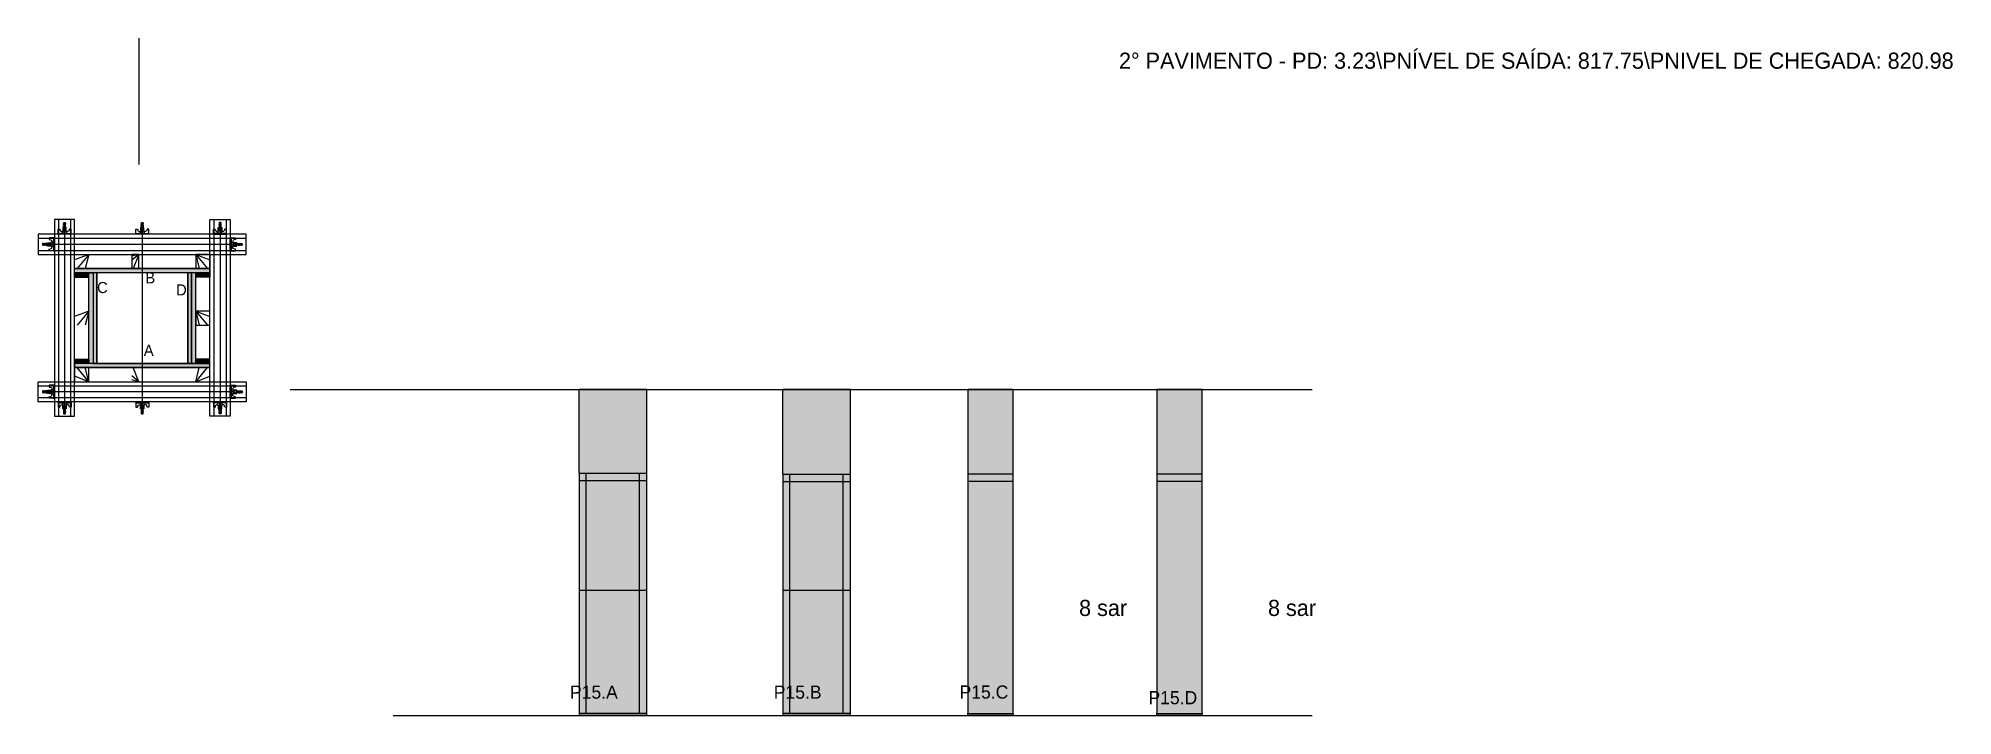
# Model space of a CAD drawing. Header units: metres. Extents: x 6723 to 8619, y 8535 to 9206.
import ezdxf

# ---------------------------------------------------------------- set-up
doc = ezdxf.new("R2010")
doc.units = ezdxf.units.M
for name, color, linetype in [('CHAPA', 7, 'Continuous'), ('COTA', 7, 'Continuous'), ('Hachura', 7, 'Continuous'), ('Madeira', 7, 'Continuous'), ('NOMENCLATURA', 7, 'Continuous'), ('Nível', 7, 'Continuous'), ('Painéis', 7, 'Continuous'), ('Perfil Metálico', 7, 'Continuous'), ('SARR_2.2x7', 7, 'Continuous'), ('SARRAFO', 7, 'Continuous'), ('Texto Seção', 7, 'Continuous'), ('TEXTO_GERAL', 7, 'Continuous')]:
    doc.layers.add(name, color=color, linetype=linetype)

msp = doc.modelspace()

# ---------------------------------------------------------------- hatches: boundary and pattern name
at = {"layer": 'COTA'}
h = msp.add_hatch(color=7, dxfattribs=at)
h.dxf.hatch_style = 1
h.paths.add_polyline_path([(7326, 8858.2), (7259, 8858.2), (7259, 8858.2), (7259, 8775.2), (7259, 8775.2), (7326, 8775.2), (7326, 8775.2), (7326, 8858.2)])
h = msp.add_hatch(color=7, dxfattribs=at)
h.dxf.hatch_style = 1
h.paths.add_polyline_path([(7527.7, 8774.2), (7527.7, 8858.2), (7527.7, 8858.2), (7460.7, 8858.2), (7460.7, 8858.2), (7460.7, 8774.2), (7460.7, 8774.2), (7527.7, 8774.2)])
h = msp.add_hatch(color=7, dxfattribs=at)
h.dxf.hatch_style = 1
h.paths.add_polyline_path([(7689, 8858.2), (7644, 8858.2), (7644, 8858.2), (7644, 8774.2), (7644, 8774.2), (7689, 8774.2), (7689, 8774.2), (7689, 8858.2)])
h = msp.add_hatch(color=7, dxfattribs=at)
h.dxf.hatch_style = 1
h.paths.add_polyline_path([(7876.1, 8858.2), (7831.1, 8858.2), (7831.1, 8858.2), (7831.1, 8774.2), (7831.1, 8774.2), (7876.1, 8774.2), (7876.1, 8774.2), (7876.1, 8858.2)])
at = {"layer": 'Hachura'}
h = msp.add_hatch(color=7, dxfattribs=at)
h.dxf.hatch_style = 1
h.paths.add_polyline_path([(6759.4, 8973.8), (6759.4, 8977.8), (6759.4, 8977.8), (6893.4, 8977.8), (6893.4, 8977.8), (6893.4, 8973.8), (6893.4, 8973.8), (6759.4, 8973.8)])
h = msp.add_hatch(color=7, dxfattribs=at)
h.dxf.hatch_style = 1
h.paths.add_polyline_path([(6759.4, 8973.8), (6759.4, 8977.8), (6759.4, 8977.8), (6893.4, 8977.8), (6893.4, 8977.8), (6893.4, 8973.8), (6893.4, 8973.8), (6759.4, 8973.8)])
h = msp.add_hatch(color=7, dxfattribs=at)
h.dxf.hatch_style = 1
h.paths.add_polyline_path([(6773.4, 8973.8), (6773.4, 8969.4), (6773.4, 8969.4), (6759.4, 8969.4), (6759.4, 8969.4), (6759.4, 8973.8), (6759.4, 8973.8), (6773.4, 8973.8)])
h = msp.add_hatch(color=7, dxfattribs=at)
h.dxf.hatch_style = 1
h.paths.add_polyline_path([(6773.4, 8883.8), (6777.8, 8883.8), (6777.8, 8883.8), (6777.8, 8973.8), (6777.8, 8973.8), (6773.4, 8973.8), (6773.4, 8973.8), (6773.4, 8883.8)])
h = msp.add_hatch(color=7, dxfattribs=at)
h.dxf.hatch_style = 1
h.paths.add_polyline_path([(6781.4, 8973.8), (6777.8, 8973.8), (6777.8, 8973.8), (6777.8, 8883.8), (6777.8, 8883.8), (6781.4, 8883.8), (6781.4, 8883.8), (6781.4, 8973.8)])
h = msp.add_hatch(color=7, dxfattribs=at)
h.dxf.hatch_style = 1
h.paths.add_polyline_path([(6781.4, 8973.8), (6777.8, 8973.8), (6777.8, 8973.8), (6777.8, 8883.8), (6777.8, 8883.8), (6781.4, 8883.8), (6781.4, 8883.8), (6781.4, 8973.8)])
h = msp.add_hatch(color=7, dxfattribs=at)
h.dxf.hatch_style = 1
h.paths.add_polyline_path([(6875, 8973.8), (6871.4, 8973.8), (6871.4, 8973.8), (6871.4, 8883.8), (6871.4, 8883.8), (6875, 8883.8), (6875, 8883.8), (6875, 8973.8)])
h = msp.add_hatch(color=7, dxfattribs=at)
h.dxf.hatch_style = 1
h.paths.add_polyline_path([(6875, 8973.8), (6871.4, 8973.8), (6871.4, 8973.8), (6871.4, 8883.8), (6871.4, 8883.8), (6875, 8883.8), (6875, 8883.8), (6875, 8973.8)])
h = msp.add_hatch(color=7, dxfattribs=at)
h.dxf.hatch_style = 1
h.paths.add_polyline_path([(6879.4, 8883.8), (6875, 8883.8), (6875, 8883.8), (6875, 8973.8), (6875, 8973.8), (6879.4, 8973.8), (6879.4, 8973.8), (6879.4, 8883.8)])
h = msp.add_hatch(color=7, dxfattribs=at)
h.dxf.hatch_style = 1
h.paths.add_polyline_path([(6879.4, 8973.8), (6879.4, 8969.4), (6879.4, 8969.4), (6893.4, 8969.4), (6893.4, 8969.4), (6893.4, 8973.8), (6893.4, 8973.8), (6879.4, 8973.8)])
h = msp.add_hatch(color=7, dxfattribs=at)
h.dxf.hatch_style = 1
h.paths.add_polyline_path([(6773.4, 8883.8), (6773.4, 8888.2), (6773.4, 8888.2), (6759.4, 8888.2), (6759.4, 8888.2), (6759.4, 8883.8), (6759.4, 8883.8), (6773.4, 8883.8)])
h = msp.add_hatch(color=7, dxfattribs=at)
h.dxf.hatch_style = 1
h.paths.add_polyline_path([(6759.4, 8883.8), (6759.4, 8879.8), (6759.4, 8879.8), (6893.4, 8879.8), (6893.4, 8879.8), (6893.4, 8883.8), (6893.4, 8883.8), (6759.4, 8883.8)])
h = msp.add_hatch(color=7, dxfattribs=at)
h.dxf.hatch_style = 1
h.paths.add_polyline_path([(6759.4, 8883.8), (6759.4, 8879.8), (6759.4, 8879.8), (6893.4, 8879.8), (6893.4, 8879.8), (6893.4, 8883.8), (6893.4, 8883.8), (6759.4, 8883.8)])
h = msp.add_hatch(color=7, dxfattribs=at)
h.dxf.hatch_style = 1
h.paths.add_polyline_path([(6879.4, 8883.8), (6879.4, 8888.2), (6879.4, 8888.2), (6893.4, 8888.2), (6893.4, 8888.2), (6893.4, 8883.8), (6893.4, 8883.8), (6879.4, 8883.8)])
h = msp.add_hatch(color=7, dxfattribs=at)
h.dxf.hatch_style = 1
h.paths.add_polyline_path([(7326, 8535.2), (7326, 8775.2), (7326, 8775.2), (7259, 8775.2), (7259, 8775.2), (7259, 8535.2), (7259, 8535.2), (7326, 8535.2)])
h = msp.add_hatch(color=7, dxfattribs=at)
h.dxf.hatch_style = 1
h.paths.add_polyline_path([(7527.7, 8774.2), (7460.7, 8774.2), (7460.7, 8774.2), (7460.7, 8535.2), (7460.7, 8535.2), (7527.7, 8535.2), (7527.7, 8535.2), (7527.7, 8774.2)])
h = msp.add_hatch(color=7, dxfattribs=at)
h.dxf.hatch_style = 1
h.paths.add_polyline_path([(7689, 8774.2), (7644, 8774.2), (7644, 8774.2), (7644, 8535.2), (7644, 8535.2), (7689, 8535.2), (7689, 8535.2), (7689, 8774.2)])
h = msp.add_hatch(color=7, dxfattribs=at)
h.dxf.hatch_style = 1
h.paths.add_polyline_path([(7876.1, 8774.2), (7831.1, 8774.2), (7831.1, 8774.2), (7831.1, 8535.2), (7831.1, 8535.2), (7876.1, 8535.2), (7876.1, 8535.2), (7876.1, 8774.2)])

# ---------------------------------------------------------------- linework, layer by layer
at = {"layer": 'CHAPA', "color": 7, "lineweight": 25}
for points in [[(6759.4, 8973.8), (6759.4, 8977.8), (6893.4, 8977.8), (6893.4, 8973.8)], [(6759.4, 8973.8), (6759.4, 8977.8), (6893.4, 8977.8), (6893.4, 8973.8)], [(6781.4, 8973.8), (6777.8, 8973.8), (6777.8, 8883.8), (6781.4, 8883.8)], [(6781.4, 8973.8), (6777.8, 8973.8), (6777.8, 8883.8), (6781.4, 8883.8)], [(6875, 8973.8), (6871.4, 8973.8), (6871.4, 8883.8), (6875, 8883.8)], [(6875, 8973.8), (6871.4, 8973.8), (6871.4, 8883.8), (6875, 8883.8)], [(6759.4, 8883.8), (6759.4, 8879.8), (6893.4, 8879.8), (6893.4, 8883.8)], [(6759.4, 8883.8), (6759.4, 8879.8), (6893.4, 8879.8), (6893.4, 8883.8)]]:
    msp.add_lwpolyline(points, close=True, dxfattribs=at)
at = {"layer": 'COTA', "color": 7, "lineweight": 25}
for p, q in [((7326, 8858.2), (7259, 8858.2)), ((7259, 8775.2), (7259, 8858.2)), ((7326, 8775.2), (7326, 8858.2)), ((7527.7, 8858.2), (7460.7, 8858.2)), ((7460.7, 8774.2), (7460.7, 8858.2)), ((7527.7, 8774.2), (7527.7, 8858.2))]:
    msp.add_line(p, q, dxfattribs=at)
for points in [[(7689, 8774.2), (7689, 8858.2), (7644, 8858.2), (7644, 8774.2)], [(7876.1, 8774.2), (7876.1, 8858.2), (7831.1, 8858.2), (7831.1, 8774.2)]]:
    msp.add_lwpolyline(points, dxfattribs=at)
at = {"layer": 'Defpoints', "color": 7, "lineweight": 25}
msp.add_line((6823.4, 9080.9), (6823.4, 9205.9), dxfattribs=at)
at = {"layer": 'Hachura', "color": 7, "lineweight": 25}
for p, q in [((6734.2, 9008.3), (6734.2, 9006.6)), ((6734.2, 9006.6), (6736.4, 9006)), ((6739.4, 9008.3), (6734.3, 9008.3)), ((6738.5, 9008.3), (6738.5, 8995.4)), ((6738.5, 9008.3), (6738.5, 9003.1)), ((6738.5, 9008.1), (6739.4, 9008.1)), ((6738.5, 9007.9), (6739.4, 9007.9)), ((6738.5, 9007.6), (6739.4, 9007.6)), ((6738.5, 9007.1), (6739.4, 9007.1)), ((6738.5, 9006.3), (6739.4, 9006.3)), ((6739.4, 8995.4), (6739.4, 9008.3)), ((6743, 9011.8), (6743, 9017)), ((6743, 9017), (6744.7, 9017)), ((6743, 9012.7), (6755.9, 9012.7)), ((6743, 9012.7), (6748.2, 9012.7)), ((6755.9, 9011.8), (6743, 9011.8)), ((6743.1, 9012.7), (6743.1, 9011.8)), ((6743.4, 9012.7), (6743.4, 9011.8)), ((6743.7, 9012.7), (6743.7, 9011.8)), ((6744.2, 9012.7), (6744.2, 9011.8)), ((6744.7, 9017), (6745.3, 9014.8)), ((6745, 9012.7), (6745, 9011.8)), ((6745.6, 9014.5), (6747.5, 9014.5)), ((6746.4, 9012.7), (6746.4, 9011.8)), ((6754.9, 9011.8), (6747.1, 9011.8)), ((6747.5, 9015.3), (6751.4, 9015.3)), ((6747.5, 9012.7), (6747.5, 9015.3)), ((6749.5, 9012.7), (6747.5, 9012.7)), ((6751.1, 9018.5), (6747.8, 9018.5)), ((6751.1, 9018.5), (6747.8, 9018.5)), ((6747.8, 9018.5), (6747.8, 9015.3)), ((6748.2, 9012.7), (6748.8, 9012.7)), ((6748.3, 9022.9), (6750.5, 9021.8)), ((6750.5, 9021.6), (6748.3, 9022.6)), ((6748.3, 9021.7), (6750.5, 9020.6)), ((6750.5, 9020.4), (6748.3, 9021.5)), ((6748.3, 9020.6), (6750.5, 9019.5)), ((6750.5, 9019.3), (6748.3, 9020.3)), ((6749.6, 9018.5), (6748.3, 9019.2)), ((6748.4, 9023.3), (6748.7, 9023.6)), ((6748.4, 9023), (6748.4, 9023.3)), ((6748.4, 9023.3), (6748.4, 9023.3)), ((6750.4, 9023.3), (6748.4, 9023.3)), ((6748.4, 9023), (6750.4, 9022)), ((6748.4, 9023), (6750.4, 9022)), ((6748.4, 9021.8), (6748.4, 9022.5)), ((6750.4, 9021.5), (6748.4, 9022.5)), ((6748.4, 9021.8), (6750.4, 9020.9)), ((6748.4, 9020.7), (6748.4, 9021.3)), ((6750.4, 9020.3), (6748.4, 9021.3)), ((6748.4, 9021.1), (6748.4, 9021.3)), ((6748.4, 9020.7), (6750.4, 9019.7)), ((6748.4, 9019.5), (6748.4, 9020.1)), ((6750.4, 9019.2), (6748.4, 9020.1)), ((6748.4, 9019.5), (6750.4, 9018.5)), ((6749.3, 9018.5), (6748.4, 9019)), ((6748.4, 9018.5), (6748.4, 9019)), ((6748.5, 9012.4), (6748.5, 9012.6)), ((6748.5, 9012), (6748.5, 9012.4)), ((6748.7, 9023.6), (6750, 9023.6)), ((6748.8, 9018.5), (6748.8, 9015.3)), ((6750.4, 9022.7), (6749.1, 9023.3)), ((6749.1, 9012.7), (6749.1, 9014.7)), ((6750.5, 9022.7), (6749.3, 9023.3)), ((6749.5, 9022.6), (6749.4, 8838.8)), ((6749.4, 9012.7), (6749.4, 9011.8)), ((6749.7, 9014.7), (6749.7, 9012.7)), ((6749.8, 9023.3), (6750.5, 9023)), ((6750.4, 9023.3), (6750, 9023.6)), ((6750.1, 9023.3), (6750.4, 9023.2)), ((6750.4, 9023.2), (6750.4, 9023.3)), ((6750.4, 9022.7), (6750.4, 9022)), ((6750.4, 9020.9), (6750.4, 9021.5)), ((6750.4, 9020.1), (6750.4, 9020.3)), ((6750.4, 9020.1), (6750.4, 9019.7)), ((6750.4, 9019.2), (6750.4, 9018.5)), ((6750.4, 9018.5), (6750.4, 9015.3)), ((6750.4, 9012.6), (6750.4, 9012.2)), ((6751.1, 9015.3), (6751.1, 9018.5)), ((6751.4, 9015.3), (6751.1, 9015.3)), ((6751.4, 9015.3), (6751.1, 9015.3)), ((6751.4, 9015.3), (6751.4, 9012.7)), ((6753.3, 9014.5), (6751.4, 9014.5)), ((6752.5, 9012.7), (6752.5, 9011.8)), ((6754.2, 9017), (6753.6, 9014.8)), ((6753.9, 9012.7), (6753.9, 9011.8)), ((6755.9, 9017), (6754.2, 9017)), ((6754.8, 9012.7), (6754.8, 9011.8)), ((6755.2, 9012.7), (6755.2, 9011.8)), ((6755.6, 9012.7), (6755.6, 9011.8)), ((6755.8, 9012.7), (6755.8, 9011.8)), ((6755.9, 9012.7), (6755.9, 9017)), ((6755.9, 9012.7), (6755.9, 9011.8)), ((6820, 9011.8), (6820, 9017)), ((6820, 9017), (6821.6, 9017)), ((6820, 9012.7), (6832.9, 9012.7)), ((6820, 9012.7), (6825.1, 9012.7)), ((6832.9, 9011.8), (6820, 9011.8)), ((6820.1, 9012.7), (6820.1, 9011.8)), ((6820.3, 9012.7), (6820.3, 9011.8)), ((6820.7, 9012.7), (6820.7, 9011.8)), ((6821.1, 9012.7), (6821.1, 9011.8)), ((6821.6, 9017), (6822.2, 9014.8)), ((6822, 9012.7), (6822, 9011.8)), ((6822.5, 9014.5), (6824.5, 9014.5)), ((6823.4, 9012.7), (6823.4, 9011.8)), ((6831.9, 9011.8), (6824.1, 9011.8)), ((6824.5, 9015.3), (6828.3, 9015.3)), ((6824.5, 9012.7), (6824.5, 9015.3)), ((6826.4, 9012.7), (6824.5, 9012.7)), ((6828.1, 9018.5), (6824.7, 9018.5)), ((6828.1, 9018.5), (6824.7, 9018.5)), ((6824.7, 9018.5), (6824.7, 9015.3)), ((6825.1, 9012.7), (6825.8, 9012.7)), ((6825.3, 9022.9), (6827.5, 9021.8)), ((6827.4, 9021.6), (6825.3, 9022.6)), ((6825.3, 9021.7), (6827.5, 9020.6)), ((6827.4, 9020.4), (6825.3, 9021.5)), ((6825.3, 9020.6), (6827.5, 9019.5)), ((6827.4, 9019.3), (6825.3, 9020.3)), ((6826.5, 9018.5), (6825.3, 9019.2)), ((6825.4, 9023.3), (6825.7, 9023.6)), ((6825.4, 9023), (6825.4, 9023.3)), ((6825.4, 9023.3), (6825.4, 9023.3)), ((6827.3, 9023.3), (6825.4, 9023.3)), ((6825.4, 9023), (6827.3, 9022)), ((6825.4, 9023), (6827.3, 9022)), ((6825.4, 9021.8), (6825.4, 9022.5)), ((6827.3, 9021.5), (6825.4, 9022.5)), ((6825.4, 9021.8), (6827.3, 9020.9)), ((6825.4, 9020.7), (6825.4, 9021.3)), ((6827.3, 9020.3), (6825.4, 9021.3)), ((6825.4, 9021.1), (6825.4, 9021.3)), ((6825.4, 9020.7), (6827.3, 9019.7)), ((6825.4, 9019.5), (6825.4, 9020.1)), ((6827.3, 9019.2), (6825.4, 9020.1)), ((6825.4, 9019.5), (6827.3, 9018.5)), ((6826.3, 9018.5), (6825.4, 9019)), ((6825.4, 9018.5), (6825.4, 9019)), ((6825.5, 9012.4), (6825.5, 9012.6)), ((6825.5, 9012), (6825.5, 9012.4)), ((6825.7, 9023.6), (6827, 9023.6)), ((6825.8, 9018.5), (6825.8, 9015.3)), ((6827.3, 9022.7), (6826, 9023.3)), ((6826.1, 9012.7), (6826.1, 9014.7)), ((6827.4, 9022.7), (6826.3, 9023.3)), ((6826.4, 9022.6), (6826.4, 8838.8)), ((6826.4, 9012.7), (6826.4, 9011.8)), ((6826.6, 9014.7), (6826.6, 9012.7)), ((6826.8, 9023.3), (6827.5, 9023)), ((6827.3, 9023.3), (6827, 9023.6)), ((6827.1, 9023.3), (6827.3, 9023.2)), ((6827.3, 9023.2), (6827.3, 9023.3)), ((6827.3, 9022.7), (6827.3, 9022)), ((6827.3, 9020.9), (6827.3, 9021.5)), ((6827.3, 9020.1), (6827.3, 9020.3)), ((6827.3, 9020.1), (6827.3, 9019.7)), ((6827.3, 9019.2), (6827.3, 9018.5)), ((6827.3, 9018.5), (6827.3, 9015.3)), ((6827.4, 9012.6), (6827.4, 9012.2)), ((6828.1, 9015.3), (6828.1, 9018.5)), ((6828.3, 9015.3), (6828.1, 9015.3)), ((6828.3, 9015.3), (6828.1, 9015.3)), ((6828.3, 9015.3), (6828.3, 9012.7)), ((6830.3, 9014.5), (6828.3, 9014.5)), ((6829.4, 9012.7), (6829.4, 9011.8)), ((6831.2, 9017), (6830.6, 9014.8)), ((6830.9, 9012.7), (6830.9, 9011.8)), ((6832.9, 9017), (6831.2, 9017)), ((6831.7, 9012.7), (6831.7, 9011.8)), ((6832.2, 9012.7), (6832.2, 9011.8)), ((6832.5, 9012.7), (6832.5, 9011.8)), ((6832.7, 9012.7), (6832.7, 9011.8)), ((6832.9, 9012.7), (6832.9, 9017)), ((6832.9, 9012.7), (6832.9, 9011.8)), ((6896.9, 9012.7), (6896.9, 9017)), ((6896.9, 9017), (6898.6, 9017)), ((6909.8, 9012.7), (6896.9, 9012.7)), ((6896.9, 9012.7), (6896.9, 9011.8)), ((6896.9, 9011.8), (6909.8, 9011.8)), ((6897.1, 9012.7), (6897.1, 9011.8)), ((6897.3, 9012.7), (6897.3, 9011.8)), ((6897.6, 9012.7), (6897.6, 9011.8)), ((6897.9, 9011.8), (6905.7, 9011.8)), ((6898.1, 9012.7), (6898.1, 9011.8)), ((6898.6, 9017), (6899.2, 9014.8)), ((6898.9, 9012.7), (6898.9, 9011.8)), ((6899.5, 9014.5), (6901.5, 9014.5)), ((6900.4, 9012.7), (6900.4, 9011.8)), ((6905.3, 9015.3), (6901.4, 9015.3)), ((6901.4, 9015.3), (6901.4, 9012.7)), ((6901.4, 9015.3), (6901.7, 9015.3)), ((6901.4, 9015.3), (6901.7, 9015.3)), ((6901.7, 9018.5), (6905.1, 9018.5)), ((6901.7, 9018.5), (6905.1, 9018.5)), ((6901.7, 9015.3), (6901.7, 9018.5)), ((6903, 9023.3), (6902.3, 9023)), ((6904.5, 9022.9), (6902.3, 9021.8)), ((6904.5, 9021.7), (6902.3, 9020.6)), ((6904.5, 9020.6), (6902.3, 9019.5)), ((6902.4, 9022.7), (6903.5, 9023.3)), ((6902.4, 9021.6), (6904.5, 9022.6)), ((6902.4, 9020.4), (6904.5, 9021.5)), ((6902.4, 9019.3), (6904.5, 9020.3)), ((6902.4, 9012.6), (6902.4, 9012.2)), ((6902.5, 9023.3), (6902.8, 9023.6)), ((6902.7, 9023.3), (6902.5, 9023.2)), ((6902.5, 9023.2), (6902.5, 9023.3)), ((6902.5, 9022.7), (6903.8, 9023.3)), ((6902.5, 9023.3), (6904.4, 9023.3)), ((6904.4, 9023), (6902.5, 9022)), ((6904.4, 9023), (6902.5, 9022)), ((6902.5, 9022.7), (6902.5, 9022)), ((6902.5, 9021.5), (6904.4, 9022.5)), ((6904.4, 9021.8), (6902.5, 9020.9)), ((6902.5, 9020.9), (6902.5, 9021.5)), ((6902.5, 9020.3), (6904.4, 9021.3)), ((6904.4, 9020.7), (6902.5, 9019.7)), ((6902.5, 9020.1), (6902.5, 9020.3)), ((6902.5, 9020.1), (6902.5, 9019.7)), ((6902.5, 9019.2), (6904.4, 9020.1)), ((6904.4, 9019.5), (6902.5, 9018.5)), ((6902.5, 9019.2), (6902.5, 9018.5)), ((6902.5, 9018.5), (6902.5, 9015.3)), ((6904.1, 9023.6), (6902.8, 9023.6)), ((6903.2, 9014.7), (6903.2, 9012.7)), ((6903.3, 9018.5), (6904.5, 9019.2)), ((6903.4, 9022.6), (6903.4, 8838.8)), ((6903.4, 9012.7), (6905.3, 9012.7)), ((6903.4, 9012.7), (6903.4, 9011.8)), ((6903.5, 9018.5), (6904.4, 9019)), ((6903.7, 9012.7), (6903.7, 9014.7)), ((6904, 9018.5), (6904, 9015.3)), ((6904.7, 9012.7), (6904, 9012.7)), ((6904.4, 9023.3), (6904.1, 9023.6)), ((6904.3, 9012.4), (6904.3, 9012.6)), ((6904.3, 9012), (6904.3, 9012.4)), ((6904.4, 9023), (6904.4, 9023.3)), ((6904.4, 9023.3), (6904.4, 9023.3)), ((6904.4, 9021.8), (6904.4, 9022.5)), ((6904.4, 9020.7), (6904.4, 9021.3)), ((6904.4, 9021.1), (6904.4, 9021.3)), ((6904.4, 9019.5), (6904.4, 9020.1)), ((6904.4, 9018.5), (6904.4, 9019)), ((6909.8, 9012.7), (6904.7, 9012.7)), ((6905.1, 9018.5), (6905.1, 9015.3)), ((6905.3, 9012.7), (6905.3, 9015.3)), ((6907.3, 9014.5), (6905.3, 9014.5)), ((6906.4, 9012.7), (6906.4, 9011.8)), ((6908.2, 9017), (6907.6, 9014.8)), ((6907.8, 9012.7), (6907.8, 9011.8)), ((6909.8, 9017), (6908.2, 9017)), ((6908.7, 9012.7), (6908.7, 9011.8)), ((6909.1, 9012.7), (6909.1, 9011.8)), ((6909.5, 9012.7), (6909.5, 9011.8)), ((6909.7, 9012.7), (6909.7, 9011.8)), ((6909.8, 9011.8), (6909.8, 9017)), ((6913.4, 8995.4), (6913.4, 9008.3)), ((6913.4, 9008.3), (6918.6, 9008.3)), ((6914.4, 9008.1), (6913.4, 9008.1)), ((6914.4, 9007.9), (6913.4, 9007.9)), ((6914.4, 9007.6), (6913.4, 9007.6)), ((6914.4, 9007.1), (6913.4, 9007.1)), ((6914.4, 9006.3), (6913.4, 9006.3)), ((6914.3, 9008.3), (6914.3, 8995.4)), ((6914.3, 9008.3), (6914.3, 9003.1)), ((6918.6, 9006.6), (6916.4, 9006)), ((6918.6, 9008.3), (6918.6, 9006.6)), ((6727.9, 9002.9), (6727.6, 9002.5)), ((6727.6, 9002.5), (6727.6, 9001.2)), ((6727.9, 9000.9), (6727.6, 9001.2)), ((6727.9, 9002.9), (6727.9, 9002.9)), ((6727.9, 9000.9), (6727.9, 9002.9)), ((6728.2, 9002.8), (6727.9, 9002.8)), ((6728.6, 9000.9), (6727.9, 9002.2)), ((6728.5, 9000.8), (6727.9, 9001.9)), ((6727.9, 9001.4), (6728.2, 9000.8)), ((6727.9, 9001.2), (6728, 9000.9)), ((6728, 9000.9), (6727.9, 9000.9)), ((6728.2, 9002.8), (6729.2, 9000.9)), ((6728.2, 9002.8), (6729.2, 9000.9)), ((6728.3, 9002.9), (6729.4, 9000.8)), ((6729.6, 9000.8), (6728.6, 9003)), ((6728.6, 9000.9), (6729.2, 9000.9)), ((6729.4, 9002.8), (6728.8, 9002.8)), ((6729.7, 9000.9), (6728.8, 9002.8)), ((6729.4, 9002.8), (6730.4, 9000.9)), ((6729.5, 9002.9), (6730.6, 9000.8)), ((6730.8, 9000.8), (6729.7, 9003)), ((6730.4, 9000.9), (6729.7, 9000.9)), ((6730.6, 9002.8), (6729.9, 9002.8)), ((6730.9, 9000.9), (6729.9, 9002.8)), ((6730.1, 9002.8), (6729.9, 9002.8)), ((6730.6, 9002.9), (6731.7, 9000.8)), ((6730.6, 9002.8), (6731.5, 9000.9)), ((6732, 9000.8), (6730.9, 9003)), ((6731.1, 9000.9), (6730.9, 9000.9)), ((6731.7, 9002.8), (6731.1, 9002.8)), ((6732, 9000.9), (6731.1, 9002.8)), ((6731.1, 9000.9), (6731.5, 9000.9)), ((6731.7, 9002.8), (6732.7, 9000.9)), ((6732, 9000.9), (6732.7, 9000.9)), ((6732.7, 9001.7), (6732.1, 9003)), ((6732.7, 9001.9), (6732.2, 9002.8)), ((6732.7, 9002.8), (6732.2, 9002.8)), ((6916.2, 9001.8), (6732.4, 9001.8)), ((6732.7, 9000.1), (6732.7, 9003.5)), ((6732.7, 9003.5), (6735.9, 9003.5)), ((6732.7, 9002.5), (6735.9, 9002.5)), ((6732.7, 9000.9), (6735.9, 9000.9)), ((6735.9, 9000.1), (6732.7, 9000.1)), ((6732.8, 9000.1), (6732.8, 9003.5)), ((6734.2, 8997), (6736.4, 8997.6)), ((6734.2, 8995.4), (6734.2, 8997)), ((6738.5, 8995.4), (6734.2, 8995.4)), ((6735.9, 9003.8), (6735.9, 8999.9)), ((6738.5, 9003.8), (6735.9, 9003.8)), ((6735.9, 8999.9), (6735.9, 9000.1)), ((6735.9, 8999.9), (6735.9, 9000.1)), ((6735.9, 8999.9), (6738.5, 8999.9)), ((6738.5, 9002.1), (6736.5, 9002.1)), ((6736.5, 9001.6), (6738.5, 9001.6)), ((6736.7, 9005.7), (6736.7, 9003.8)), ((6736.7, 8997.9), (6736.7, 8999.9)), ((6738.5, 9004.9), (6739.4, 9004.9)), ((6738.5, 9001.8), (6738.5, 9003.8)), ((6738.5, 9003.1), (6738.5, 9002.5)), ((6738.5, 9001.8), (6739.4, 9001.8)), ((6738.5, 8998.8), (6739.4, 8998.8)), ((6738.5, 8997.4), (6739.4, 8997.4)), ((6738.5, 8996.5), (6739.4, 8996.5)), ((6738.5, 8996.1), (6739.4, 8996.1)), ((6738.5, 8995.7), (6739.4, 8995.7)), ((6738.5, 8995.5), (6739.4, 8995.5)), ((6738.5, 8995.4), (6739.4, 8995.4)), ((6738.8, 9002.8), (6738.6, 9002.8)), ((6738.6, 9000.8), (6739, 9000.8)), ((6739.2, 9002.8), (6738.8, 9002.8)), ((6739.4, 8996.3), (6739.4, 9004.1)), ((6914.4, 9004.9), (6913.4, 9004.9)), ((6913.4, 8996.3), (6913.4, 9004.1)), ((6914.3, 9001.8), (6913.4, 9001.8)), ((6914.4, 8998.8), (6913.4, 8998.8)), ((6914.4, 8997.4), (6913.4, 8997.4)), ((6914.4, 8996.5), (6913.4, 8996.5)), ((6914.4, 8996.1), (6913.4, 8996.1)), ((6914.4, 8995.7), (6913.4, 8995.7)), ((6914.4, 8995.5), (6913.4, 8995.5)), ((6914.3, 8995.4), (6913.4, 8995.4)), ((6913.6, 9002.8), (6914, 9002.8)), ((6914.2, 9000.8), (6913.8, 9000.8)), ((6914, 9002.8), (6914.2, 9002.8)), ((6914.3, 9001.8), (6914.3, 9003.8)), ((6914.3, 9003.8), (6916.9, 9003.8)), ((6914.3, 9003.1), (6914.3, 9002.5)), ((6914.3, 9002.1), (6916.3, 9002.1)), ((6916.3, 9001.6), (6914.3, 9001.6)), ((6916.9, 8999.9), (6914.3, 8999.9)), ((6914.3, 8995.4), (6918.6, 8995.4)), ((6916.1, 9005.7), (6916.1, 9003.8)), ((6916.1, 8997.9), (6916.1, 8999.9)), ((6918.6, 8997), (6916.4, 8997.6)), ((6916.9, 9003.8), (6916.9, 8999.9)), ((6920.1, 9003.5), (6916.9, 9003.5)), ((6920.1, 9002.5), (6916.9, 9002.5)), ((6920.1, 9000.9), (6916.9, 9000.9)), ((6916.9, 9000.1), (6920.1, 9000.1)), ((6916.9, 8999.9), (6916.9, 9000.1)), ((6916.9, 8999.9), (6916.9, 9000.1)), ((6918.6, 8995.4), (6918.6, 8997)), ((6920.1, 9000.1), (6920.1, 9003.5)), ((6920.1, 9000.1), (6920.1, 9003.5)), ((6920.1, 9001.7), (6920.8, 9003)), ((6921.1, 9002.8), (6920.1, 9000.9)), ((6920.1, 9001.9), (6920.6, 9002.8)), ((6920.1, 9002.8), (6920.6, 9002.8)), ((6920.8, 9000.9), (6920.1, 9000.9)), ((6920.8, 9000.9), (6921.8, 9002.8)), ((6920.9, 9000.8), (6921.9, 9003)), ((6922.2, 9002.9), (6921.1, 9000.8)), ((6921.1, 9002.8), (6921.8, 9002.8)), ((6922.3, 9002.8), (6921.3, 9000.9)), ((6921.7, 9000.9), (6921.3, 9000.9)), ((6921.7, 9000.9), (6922, 9000.9)), ((6922, 9000.8), (6923.1, 9003)), ((6922, 9000.9), (6922.9, 9002.8)), ((6923.3, 9002.9), (6922.3, 9000.8)), ((6922.3, 9002.8), (6922.9, 9002.8)), ((6923.4, 9002.8), (6922.5, 9000.9)), ((6922.5, 9000.9), (6923.1, 9000.9)), ((6922.7, 9002.8), (6922.9, 9002.8)), ((6923.1, 9000.9), (6924.1, 9002.8)), ((6923.2, 9000.8), (6924.3, 9003)), ((6924.5, 9002.9), (6923.4, 9000.8)), ((6923.4, 9002.8), (6924.1, 9002.8)), ((6924.6, 9002.8), (6923.6, 9000.9)), ((6924.6, 9002.8), (6923.6, 9000.9)), ((6924.3, 9000.9), (6923.6, 9000.9)), ((6924.3, 9000.9), (6924.9, 9002.2)), ((6924.4, 9000.8), (6924.9, 9001.9)), ((6924.6, 9002.8), (6924.9, 9002.8)), ((6924.9, 9001.4), (6924.6, 9000.8)), ((6924.9, 9001.2), (6924.8, 9000.9)), ((6924.8, 9000.9), (6924.9, 9000.9)), ((6924.9, 9002.8), (6924.9, 9002.8)), ((6924.9, 9002.8), (6925.2, 9002.5)), ((6924.9, 9000.9), (6924.9, 9002.8)), ((6924.9, 9000.9), (6925.2, 9001.2)), ((6925.2, 9002.5), (6925.2, 9001.2)), ((6727.9, 8856.9), (6727.6, 8856.5)), ((6727.6, 8856.5), (6727.6, 8855.2)), ((6727.9, 8854.9), (6727.6, 8855.2)), ((6727.9, 8856.9), (6727.9, 8856.9)), ((6727.9, 8854.9), (6727.9, 8856.9)), ((6728.2, 8856.8), (6727.9, 8856.8)), ((6728.6, 8854.9), (6727.9, 8856.2)), ((6728.5, 8854.8), (6727.9, 8855.9)), ((6727.9, 8855.4), (6728.2, 8854.8)), ((6727.9, 8855.2), (6728, 8854.9)), ((6728, 8854.9), (6727.9, 8854.9)), ((6728.2, 8856.8), (6729.2, 8854.9)), ((6728.2, 8856.8), (6729.2, 8854.9)), ((6728.3, 8856.9), (6729.4, 8854.8)), ((6729.6, 8854.8), (6728.6, 8857)), ((6728.6, 8854.9), (6729.2, 8854.9)), ((6729.4, 8856.8), (6728.8, 8856.8)), ((6729.7, 8854.9), (6728.8, 8856.8)), ((6729.4, 8856.8), (6730.4, 8854.9)), ((6729.5, 8856.9), (6730.6, 8854.8)), ((6730.8, 8854.8), (6729.7, 8857)), ((6730.4, 8854.9), (6729.7, 8854.9)), ((6730.6, 8856.8), (6729.9, 8856.8)), ((6730.9, 8854.9), (6729.9, 8856.8)), ((6730.1, 8856.8), (6729.9, 8856.8)), ((6730.6, 8856.9), (6731.7, 8854.8)), ((6730.6, 8856.8), (6731.5, 8854.9)), ((6732, 8854.8), (6730.9, 8857)), ((6731.1, 8854.9), (6730.9, 8854.9)), ((6731.7, 8856.8), (6731.1, 8856.8)), ((6732, 8854.9), (6731.1, 8856.8)), ((6731.1, 8854.9), (6731.5, 8854.9)), ((6731.7, 8856.8), (6732.7, 8854.9)), ((6732, 8854.9), (6732.7, 8854.9)), ((6732.7, 8855.7), (6732.1, 8857)), ((6732.7, 8855.9), (6732.2, 8856.8)), ((6732.7, 8856.8), (6732.2, 8856.8)), ((6916.2, 8855.8), (6732.4, 8855.8)), ((6732.7, 8854.1), (6732.7, 8857.5)), ((6732.7, 8857.5), (6735.9, 8857.5)), ((6732.7, 8856.5), (6735.9, 8856.5)), ((6732.7, 8854.9), (6735.9, 8854.9)), ((6732.8, 8854.1), (6732.8, 8857.5)), ((6734.2, 8862.3), (6734.2, 8860.6)), ((6734.2, 8860.6), (6736.4, 8860)), ((6739.4, 8862.3), (6734.3, 8862.3)), ((6735.9, 8857.8), (6735.9, 8853.9)), ((6738.5, 8857.8), (6735.9, 8857.8)), ((6738.5, 8856.1), (6736.5, 8856.1)), ((6736.5, 8855.6), (6738.5, 8855.6)), ((6736.7, 8859.7), (6736.7, 8857.8)), ((6738.5, 8862.3), (6738.5, 8849.4)), ((6738.5, 8862.3), (6738.5, 8857.1)), ((6738.5, 8862.1), (6739.4, 8862.1)), ((6738.5, 8861.9), (6739.4, 8861.9)), ((6738.5, 8861.6), (6739.4, 8861.6)), ((6738.5, 8861.1), (6739.4, 8861.1)), ((6738.5, 8860.3), (6739.4, 8860.3)), ((6738.5, 8858.9), (6739.4, 8858.9)), ((6738.5, 8855.8), (6738.5, 8857.8)), ((6738.5, 8857.1), (6738.5, 8856.5)), ((6738.5, 8855.8), (6739.4, 8855.8)), ((6738.8, 8856.8), (6738.6, 8856.8)), ((6738.6, 8854.8), (6739, 8854.8)), ((6739.2, 8856.8), (6738.8, 8856.8)), ((6739.4, 8849.4), (6739.4, 8862.3)), ((6739.4, 8850.3), (6739.4, 8858.1)), ((6913.4, 8849.4), (6913.4, 8862.3)), ((6913.4, 8862.3), (6918.6, 8862.3)), ((6914.4, 8862.1), (6913.4, 8862.1)), ((6914.4, 8861.9), (6913.4, 8861.9)), ((6914.4, 8861.6), (6913.4, 8861.6)), ((6914.4, 8861.1), (6913.4, 8861.1)), ((6914.4, 8860.3), (6913.4, 8860.3)), ((6914.4, 8858.9), (6913.4, 8858.9)), ((6913.4, 8850.3), (6913.4, 8858.1)), ((6914.3, 8855.8), (6913.4, 8855.8)), ((6913.6, 8856.8), (6914, 8856.8)), ((6914.2, 8854.8), (6913.8, 8854.8)), ((6914, 8856.8), (6914.2, 8856.8)), ((6914.3, 8862.3), (6914.3, 8849.4)), ((6914.3, 8862.3), (6914.3, 8857.1)), ((6914.3, 8855.8), (6914.3, 8857.8)), ((6914.3, 8857.8), (6916.9, 8857.8)), ((6914.3, 8857.1), (6914.3, 8856.5)), ((6914.3, 8856.1), (6916.3, 8856.1)), ((6916.3, 8855.6), (6914.3, 8855.6)), ((6916.1, 8859.7), (6916.1, 8857.8)), ((6918.6, 8860.6), (6916.4, 8860)), ((6916.9, 8857.8), (6916.9, 8853.9)), ((6920.1, 8857.5), (6916.9, 8857.5)), ((6920.1, 8856.5), (6916.9, 8856.5)), ((6920.1, 8854.9), (6916.9, 8854.9)), ((6918.6, 8862.3), (6918.6, 8860.6)), ((6920.1, 8854.1), (6920.1, 8857.5)), ((6920.1, 8854.1), (6920.1, 8857.5)), ((6920.1, 8855.7), (6920.8, 8857)), ((6921.1, 8856.8), (6920.1, 8854.9)), ((6920.1, 8855.9), (6920.6, 8856.8)), ((6920.1, 8856.8), (6920.6, 8856.8)), ((6920.8, 8854.9), (6920.1, 8854.9)), ((6920.8, 8854.9), (6921.8, 8856.8)), ((6920.9, 8854.8), (6921.9, 8857)), ((6922.2, 8856.9), (6921.1, 8854.8)), ((6921.1, 8856.8), (6921.8, 8856.8)), ((6922.3, 8856.8), (6921.3, 8854.9)), ((6921.7, 8854.9), (6921.3, 8854.9)), ((6921.7, 8854.9), (6922, 8854.9)), ((6922, 8854.8), (6923.1, 8857)), ((6922, 8854.9), (6922.9, 8856.8)), ((6923.3, 8856.9), (6922.3, 8854.8)), ((6922.3, 8856.8), (6922.9, 8856.8)), ((6923.4, 8856.8), (6922.5, 8854.9)), ((6922.5, 8854.9), (6923.1, 8854.9)), ((6922.7, 8856.8), (6922.9, 8856.8)), ((6923.1, 8854.9), (6924.1, 8856.8)), ((6923.2, 8854.8), (6924.3, 8857)), ((6924.5, 8856.9), (6923.4, 8854.8)), ((6923.4, 8856.8), (6924.1, 8856.8)), ((6924.6, 8856.8), (6923.6, 8854.9)), ((6924.6, 8856.8), (6923.6, 8854.9)), ((6924.3, 8854.9), (6923.6, 8854.9)), ((6924.3, 8854.9), (6924.9, 8856.2)), ((6924.4, 8854.8), (6924.9, 8855.9)), ((6924.6, 8856.8), (6924.9, 8856.8)), ((6924.9, 8855.4), (6924.6, 8854.8)), ((6924.9, 8855.2), (6924.8, 8854.9)), ((6924.8, 8854.9), (6924.9, 8854.9)), ((6924.9, 8856.8), (6924.9, 8856.8)), ((6924.9, 8856.8), (6925.2, 8856.5)), ((6924.9, 8854.9), (6924.9, 8856.8)), ((6924.9, 8854.9), (6925.2, 8855.2)), ((6925.2, 8856.5), (6925.2, 8855.2)), ((6735.9, 8854.1), (6732.7, 8854.1)), ((6734.2, 8851), (6736.4, 8851.6)), ((6734.2, 8849.4), (6734.2, 8851)), ((6738.5, 8849.4), (6734.2, 8849.4)), ((6735.9, 8853.9), (6735.9, 8854.1)), ((6735.9, 8853.9), (6735.9, 8854.1)), ((6735.9, 8853.9), (6738.5, 8853.9)), ((6736.7, 8851.9), (6736.7, 8853.9)), ((6738.5, 8852.8), (6739.4, 8852.8)), ((6738.5, 8851.4), (6739.4, 8851.4)), ((6738.5, 8850.5), (6739.4, 8850.5)), ((6738.5, 8850.1), (6739.4, 8850.1)), ((6738.5, 8849.7), (6739.4, 8849.7)), ((6738.5, 8849.5), (6739.4, 8849.5)), ((6738.5, 8849.4), (6739.4, 8849.4)), ((6755.9, 8845.8), (6743, 8845.8)), ((6743, 8845.8), (6743, 8840.7)), ((6743, 8844.9), (6755.9, 8844.9)), ((6743, 8844.9), (6748.2, 8844.9)), ((6743, 8840.7), (6744.7, 8840.7)), ((6743.1, 8844.9), (6743.1, 8845.8)), ((6743.4, 8844.9), (6743.4, 8845.8)), ((6743.7, 8844.9), (6743.7, 8845.8)), ((6744.2, 8844.9), (6744.2, 8845.8)), ((6744.7, 8840.7), (6745.3, 8842.9)), ((6745, 8844.9), (6745, 8845.8)), ((6745.6, 8843.1), (6747.5, 8843.1)), ((6746.4, 8844.9), (6746.4, 8845.8)), ((6754.9, 8845.8), (6747.1, 8845.8)), ((6749.5, 8844.9), (6747.5, 8844.9)), ((6747.5, 8844.9), (6747.5, 8842.3)), ((6747.5, 8842.3), (6751.4, 8842.3)), ((6747.8, 8839.1), (6747.8, 8842.3)), ((6751.1, 8839.2), (6747.8, 8839.2)), ((6751.1, 8839.1), (6747.8, 8839.1)), ((6748.2, 8844.9), (6748.8, 8844.9)), ((6749.6, 8839.1), (6748.3, 8838.5)), ((6750.5, 8838.4), (6748.3, 8837.3)), ((6748.3, 8837.1), (6750.5, 8838.2)), ((6750.5, 8837.2), (6748.3, 8836.2)), ((6748.3, 8835.9), (6750.5, 8837)), ((6750.5, 8836.1), (6748.3, 8835)), ((6748.3, 8834.8), (6750.5, 8835.8)), ((6748.4, 8838.1), (6750.4, 8839.1)), ((6749.3, 8839.1), (6748.4, 8838.7)), ((6748.4, 8839.1), (6748.4, 8838.7)), ((6750.4, 8838.5), (6748.4, 8837.5)), ((6748.4, 8838.1), (6748.4, 8837.5)), ((6748.4, 8837), (6750.4, 8838)), ((6750.4, 8837.3), (6748.4, 8836.3)), ((6748.4, 8837), (6748.4, 8836.3)), ((6748.4, 8835.8), (6750.4, 8836.8)), ((6748.4, 8836.6), (6748.4, 8836.3)), ((6750.4, 8836.1), (6748.4, 8835.2)), ((6748.4, 8835.8), (6748.4, 8835.2)), ((6748.4, 8834.7), (6750.4, 8835.6)), ((6748.4, 8834.7), (6750.4, 8835.6)), ((6748.5, 8845.7), (6748.5, 8845.2)), ((6748.5, 8845.2), (6748.5, 8845)), ((6748.8, 8839.1), (6748.8, 8842.3)), ((6749.1, 8844.9), (6749.1, 8842.9)), ((6749.4, 8844.9), (6749.4, 8845.8)), ((6749.7, 8842.9), (6749.7, 8844.9)), ((6750.4, 8845), (6750.4, 8845.5)), ((6750.4, 8839.1), (6750.4, 8842.3)), ((6750.4, 8838.5), (6750.4, 8839.1)), ((6750.4, 8837.5), (6750.4, 8838)), ((6750.4, 8837.5), (6750.4, 8837.3)), ((6750.4, 8836.8), (6750.4, 8836.1)), ((6750.4, 8835), (6750.4, 8835.6)), ((6751.1, 8842.3), (6751.1, 8839.1)), ((6751.4, 8842.3), (6751.1, 8842.3)), ((6751.4, 8842.3), (6751.1, 8842.3)), ((6751.4, 8842.3), (6751.4, 8844.9)), ((6753.3, 8843.1), (6751.4, 8843.1)), ((6752.5, 8844.9), (6752.5, 8845.8)), ((6754.2, 8840.7), (6753.6, 8842.9)), ((6753.9, 8844.9), (6753.9, 8845.8)), ((6755.9, 8840.7), (6754.2, 8840.7)), ((6754.8, 8844.9), (6754.8, 8845.8)), ((6755.2, 8844.9), (6755.2, 8845.8)), ((6755.6, 8844.9), (6755.6, 8845.8)), ((6755.8, 8844.9), (6755.8, 8845.8)), ((6755.9, 8844.9), (6755.9, 8845.8)), ((6755.9, 8844.9), (6755.9, 8840.7)), ((6832.9, 8845.8), (6820, 8845.8)), ((6820, 8845.8), (6820, 8840.7)), ((6820, 8844.9), (6832.9, 8844.9)), ((6820, 8844.9), (6825.1, 8844.9)), ((6820, 8840.7), (6821.6, 8840.7)), ((6820.1, 8844.9), (6820.1, 8845.8)), ((6820.3, 8844.9), (6820.3, 8845.8)), ((6820.7, 8844.9), (6820.7, 8845.8)), ((6821.1, 8844.9), (6821.1, 8845.8)), ((6821.6, 8840.7), (6822.2, 8842.9)), ((6822, 8844.9), (6822, 8845.8)), ((6822.5, 8843.1), (6824.5, 8843.1)), ((6823.4, 8844.9), (6823.4, 8845.8)), ((6831.9, 8845.8), (6824.1, 8845.8)), ((6826.4, 8844.9), (6824.5, 8844.9)), ((6824.5, 8844.9), (6824.5, 8842.3)), ((6824.5, 8842.3), (6828.3, 8842.3)), ((6824.7, 8839.1), (6824.7, 8842.3)), ((6828.1, 8839.2), (6824.7, 8839.2)), ((6828.1, 8839.1), (6824.7, 8839.1)), ((6825.1, 8844.9), (6825.8, 8844.9)), ((6826.5, 8839.1), (6825.3, 8838.5)), ((6827.4, 8838.4), (6825.3, 8837.3)), ((6825.3, 8837.1), (6827.5, 8838.2)), ((6827.4, 8837.2), (6825.3, 8836.2)), ((6825.3, 8835.9), (6827.5, 8837)), ((6827.4, 8836.1), (6825.3, 8835)), ((6825.3, 8834.8), (6827.5, 8835.8)), ((6825.4, 8838.2), (6827.3, 8839.1)), ((6826.3, 8839.1), (6825.4, 8838.7)), ((6825.4, 8839.1), (6825.4, 8838.7)), ((6827.3, 8838.5), (6825.4, 8837.5)), ((6825.4, 8838.2), (6825.4, 8837.5)), ((6825.4, 8837), (6827.3, 8838)), ((6827.3, 8837.3), (6825.4, 8836.3)), ((6825.4, 8837), (6825.4, 8836.3)), ((6825.4, 8835.8), (6827.3, 8836.8)), ((6825.4, 8836.6), (6825.4, 8836.3)), ((6827.3, 8836.2), (6825.4, 8835.2)), ((6825.4, 8835.8), (6825.4, 8835.2)), ((6825.4, 8834.7), (6827.3, 8835.6)), ((6825.4, 8834.7), (6827.3, 8835.6)), ((6825.5, 8845.7), (6825.5, 8845.2)), ((6825.5, 8845.2), (6825.5, 8845)), ((6825.8, 8839.1), (6825.8, 8842.3)), ((6826.1, 8844.9), (6826.1, 8842.9)), ((6826.4, 8844.9), (6826.4, 8845.8)), ((6826.6, 8842.9), (6826.6, 8844.9)), ((6827.3, 8839.1), (6827.3, 8842.3)), ((6827.3, 8838.5), (6827.3, 8839.1)), ((6827.3, 8837.5), (6827.3, 8838)), ((6827.3, 8837.5), (6827.3, 8837.3)), ((6827.3, 8836.8), (6827.3, 8836.2)), ((6827.3, 8835), (6827.3, 8835.6)), ((6827.4, 8845), (6827.4, 8845.5)), ((6828.1, 8842.3), (6828.1, 8839.1)), ((6828.3, 8842.3), (6828.1, 8842.3)), ((6828.3, 8842.3), (6828.1, 8842.3)), ((6830.3, 8843.1), (6828.3, 8843.1)), ((6828.3, 8842.3), (6828.3, 8844.9)), ((6829.4, 8844.9), (6829.4, 8845.8)), ((6831.2, 8840.7), (6830.6, 8842.9)), ((6830.9, 8844.9), (6830.9, 8845.8)), ((6832.9, 8840.7), (6831.2, 8840.7)), ((6831.7, 8844.9), (6831.7, 8845.8)), ((6832.2, 8844.9), (6832.2, 8845.8)), ((6832.5, 8844.9), (6832.5, 8845.8)), ((6832.7, 8844.9), (6832.7, 8845.8)), ((6832.9, 8844.9), (6832.9, 8845.8)), ((6832.9, 8844.9), (6832.9, 8840.7)), ((6896.9, 8845.8), (6909.8, 8845.8)), ((6896.9, 8844.9), (6896.9, 8845.8)), ((6909.8, 8844.9), (6896.9, 8844.9)), ((6896.9, 8844.9), (6896.9, 8840.7)), ((6896.9, 8840.7), (6898.6, 8840.7)), ((6897.1, 8844.9), (6897.1, 8845.8)), ((6897.3, 8844.9), (6897.3, 8845.8)), ((6897.6, 8844.9), (6897.6, 8845.8)), ((6897.9, 8845.8), (6905.7, 8845.8)), ((6898.1, 8844.9), (6898.1, 8845.8)), ((6898.6, 8840.7), (6899.2, 8842.9)), ((6898.9, 8844.9), (6898.9, 8845.8)), ((6899.5, 8843.1), (6901.5, 8843.1)), ((6900.4, 8844.9), (6900.4, 8845.8)), ((6901.4, 8842.3), (6901.4, 8844.9)), ((6905.3, 8842.3), (6901.4, 8842.3)), ((6901.4, 8842.3), (6901.7, 8842.3)), ((6901.4, 8842.3), (6901.7, 8842.3)), ((6901.7, 8842.3), (6901.7, 8839.1)), ((6901.7, 8839.2), (6905.1, 8839.2)), ((6901.7, 8839.1), (6905.1, 8839.1)), ((6904.5, 8837.1), (6902.3, 8838.2)), ((6904.5, 8835.9), (6902.3, 8837)), ((6904.5, 8834.8), (6902.3, 8835.8)), ((6902.4, 8845), (6902.4, 8845.5)), ((6902.4, 8838.4), (6904.5, 8837.3)), ((6902.4, 8837.2), (6904.5, 8836.2)), ((6902.4, 8836.1), (6904.5, 8835)), ((6902.5, 8839.1), (6902.5, 8842.3)), ((6902.5, 8838.5), (6902.5, 8839.1)), ((6904.4, 8838.1), (6902.5, 8839.1)), ((6902.5, 8838.5), (6904.4, 8837.5)), ((6902.5, 8837.5), (6902.5, 8838)), ((6904.4, 8837), (6902.5, 8838)), ((6902.5, 8837.5), (6902.5, 8837.3)), ((6902.5, 8837.3), (6904.4, 8836.3)), ((6902.5, 8836.8), (6902.5, 8836.1)), ((6904.4, 8835.8), (6902.5, 8836.8)), ((6902.5, 8836.1), (6904.4, 8835.2)), ((6904.4, 8834.7), (6902.5, 8835.6)), ((6902.5, 8835), (6902.5, 8835.6)), ((6904.4, 8834.7), (6902.5, 8835.6)), ((6903.2, 8842.9), (6903.2, 8844.9)), ((6903.3, 8839.1), (6904.5, 8838.5)), ((6903.4, 8844.9), (6903.4, 8845.8)), ((6903.4, 8844.9), (6905.3, 8844.9)), ((6903.5, 8839.1), (6904.4, 8838.7)), ((6903.7, 8844.9), (6903.7, 8842.9)), ((6904.7, 8844.9), (6904, 8844.9)), ((6904, 8839.1), (6904, 8842.3)), ((6904.3, 8845.7), (6904.3, 8845.2)), ((6904.3, 8845.2), (6904.3, 8845)), ((6904.4, 8839.1), (6904.4, 8838.7)), ((6904.4, 8838.1), (6904.4, 8837.5)), ((6904.4, 8837), (6904.4, 8836.3)), ((6904.4, 8836.6), (6904.4, 8836.3)), ((6904.4, 8835.8), (6904.4, 8835.2)), ((6909.8, 8844.9), (6904.7, 8844.9)), ((6905.1, 8839.1), (6905.1, 8842.3)), ((6905.3, 8844.9), (6905.3, 8842.3)), ((6907.3, 8843.1), (6905.3, 8843.1)), ((6906.4, 8844.9), (6906.4, 8845.8)), ((6908.2, 8840.7), (6907.6, 8842.9)), ((6907.8, 8844.9), (6907.8, 8845.8)), ((6909.8, 8840.7), (6908.2, 8840.7)), ((6908.7, 8844.9), (6908.7, 8845.8)), ((6909.1, 8844.9), (6909.1, 8845.8)), ((6909.5, 8844.9), (6909.5, 8845.8)), ((6909.7, 8844.9), (6909.7, 8845.8)), ((6909.8, 8845.8), (6909.8, 8840.7)), ((6914.4, 8852.8), (6913.4, 8852.8)), ((6914.4, 8851.4), (6913.4, 8851.4)), ((6914.4, 8850.5), (6913.4, 8850.5)), ((6914.4, 8850.1), (6913.4, 8850.1)), ((6914.4, 8849.7), (6913.4, 8849.7)), ((6914.4, 8849.5), (6913.4, 8849.5)), ((6914.3, 8849.4), (6913.4, 8849.4)), ((6916.9, 8853.9), (6914.3, 8853.9)), ((6914.3, 8849.4), (6918.6, 8849.4)), ((6916.1, 8851.9), (6916.1, 8853.9)), ((6918.6, 8851), (6916.4, 8851.6)), ((6916.9, 8854.1), (6920.1, 8854.1)), ((6916.9, 8853.9), (6916.9, 8854.1)), ((6916.9, 8853.9), (6916.9, 8854.1)), ((6918.6, 8849.4), (6918.6, 8851)), ((6748.4, 8834.7), (6748.4, 8834.3)), ((6748.4, 8834.3), (6748.4, 8834.3)), ((6748.4, 8834.3), (6748.7, 8834)), ((6750.4, 8834.3), (6748.4, 8834.3)), ((6748.7, 8834), (6750, 8834)), ((6750.4, 8835), (6749.1, 8834.3)), ((6750.5, 8834.9), (6749.3, 8834.3)), ((6749.8, 8834.3), (6750.5, 8834.7)), ((6750.4, 8834.3), (6750, 8834)), ((6750.1, 8834.3), (6750.4, 8834.5)), ((6750.4, 8834.5), (6750.4, 8834.3)), ((6825.4, 8834.7), (6825.4, 8834.3)), ((6825.4, 8834.3), (6825.4, 8834.3)), ((6825.4, 8834.3), (6825.7, 8834)), ((6827.3, 8834.3), (6825.4, 8834.3)), ((6825.7, 8834), (6827, 8834)), ((6827.3, 8835), (6826, 8834.3)), ((6827.4, 8834.9), (6826.3, 8834.3)), ((6826.8, 8834.3), (6827.5, 8834.7)), ((6827.3, 8834.3), (6827, 8834)), ((6827.1, 8834.3), (6827.3, 8834.5)), ((6827.3, 8834.5), (6827.3, 8834.3)), ((6903, 8834.3), (6902.3, 8834.7)), ((6902.4, 8834.9), (6903.5, 8834.3)), ((6902.5, 8835), (6903.8, 8834.3)), ((6902.7, 8834.3), (6902.5, 8834.5)), ((6902.5, 8834.5), (6902.5, 8834.3)), ((6902.5, 8834.3), (6902.8, 8834)), ((6902.5, 8834.3), (6904.4, 8834.3)), ((6904.1, 8834), (6902.8, 8834)), ((6904.4, 8834.3), (6904.1, 8834)), ((6904.4, 8834.7), (6904.4, 8834.3)), ((6904.4, 8834.3), (6904.4, 8834.3))]:
    msp.add_line(p, q, dxfattribs=at)
at = {"layer": 'Madeira', "color": 7, "lineweight": 25}
for p, q in [((6773.4, 8991.8), (6759.4, 8986.4)), ((6773.4, 8991.8), (6761.9, 8977.8)), ((6773.4, 8991.8), (6769.9, 8977.8)), ((6822.9, 8991.8), (6815.9, 8986.1)), ((6822.9, 8991.8), (6815.9, 8990.1)), ((6822.9, 8991.8), (6817.5, 8977.8)), ((6879.4, 8991.8), (6890.9, 8977.8)), ((6879.4, 8991.8), (6882.9, 8977.8)), ((6879.4, 8991.8), (6893.4, 8986.4)), ((6773.4, 8935.8), (6759.4, 8930.4)), ((6773.4, 8935.8), (6761.9, 8921.8)), ((6773.4, 8935.8), (6769.9, 8921.8)), ((6879.4, 8935.8), (6890.9, 8921.8)), ((6879.4, 8935.8), (6882.9, 8921.8)), ((6879.4, 8935.8), (6893.4, 8930.4)), ((6773.4, 8865.8), (6761.9, 8879.8)), ((6773.4, 8865.8), (6769.9, 8879.8)), ((6822.9, 8865.8), (6817.5, 8879.8)), ((6879.4, 8865.8), (6890.9, 8879.8)), ((6879.4, 8865.8), (6882.9, 8879.8)), ((6773.4, 8865.8), (6759.4, 8871.2)), ((6822.9, 8865.8), (6815.9, 8871.6)), ((6822.9, 8865.8), (6815.9, 8867.6)), ((6879.4, 8865.8), (6893.4, 8871.3))]:
    msp.add_line(p, q, dxfattribs=at)
for points in [[(6893.4, 8991.8), (6893.4, 8977.8), (6759.4, 8977.8), (6759.4, 8991.8)], [(6822.9, 8991.8), (6815.9, 8991.8), (6815.9, 8977.8), (6822.9, 8977.8)], [(6879.4, 8991.8), (6879.4, 8977.8), (6893.4, 8977.8), (6893.4, 8991.8)], [(6879.4, 8935.8), (6879.4, 8921.8), (6893.4, 8921.8), (6893.4, 8935.8)], [(6773.4, 8865.8), (6773.4, 8879.8), (6759.4, 8879.8), (6759.4, 8865.8)], [(6893.4, 8865.8), (6893.4, 8879.8), (6759.4, 8879.8), (6759.4, 8865.8)]]:
    msp.add_lwpolyline(points, close=True, dxfattribs=at)
at = {"layer": 'Nível', "color": 7, "lineweight": 25}
for p, q in [((6972.8, 8858.2), (7985.2, 8858.2)), ((7075, 8535.2), (7985.2, 8535.2))]:
    msp.add_line(p, q, dxfattribs=at)
at = {"layer": 'Painéis', "color": 7, "lineweight": 25}
for p, q in [((7259, 8775.2), (7259, 8535.2)), ((7259, 8775.2), (7326, 8775.2)), ((7326, 8535.2), (7326, 8775.2)), ((7460.7, 8774.2), (7460.7, 8535.2)), ((7460.7, 8774.2), (7527.7, 8774.2)), ((7527.7, 8535.2), (7527.7, 8774.2)), ((7644, 8774.2), (7644, 8537.2)), ((7689, 8774.2), (7644, 8774.2)), ((7689, 8537.2), (7689, 8774.2)), ((7831.1, 8774.2), (7831.1, 8537.2)), ((7876.1, 8774.2), (7831.1, 8774.2)), ((7876.1, 8537.2), (7876.1, 8774.2)), ((7326, 8659.2), (7259, 8659.2)), ((7527.7, 8659.2), (7460.7, 8659.2)), ((7259, 8537.2), (7326, 8537.2)), ((7460.7, 8537.2), (7527.7, 8537.2)), ((7644, 8537.2), (7689, 8537.2)), ((7831.1, 8537.2), (7876.1, 8537.2))]:
    msp.add_line(p, q, dxfattribs=at)
for points in [[(6871.4, 8883.8), (6871.4, 8973.8), (6781.4, 8973.8), (6781.4, 8883.8)], [(7326, 8537.2), (7259, 8537.2), (7259, 8535.2), (7326, 8535.2)], [(7527.7, 8537.2), (7460.7, 8537.2), (7460.7, 8535.2), (7527.7, 8535.2)], [(7644, 8537.2), (7689, 8537.2), (7689, 8535.2), (7644, 8535.2)], [(7831.1, 8537.2), (7876.1, 8537.2), (7876.1, 8535.2), (7831.1, 8535.2)]]:
    msp.add_lwpolyline(points, close=True, dxfattribs=at)
at = {"layer": 'Perfil Metálico', "color": 7, "lineweight": 25}
for p, q in [((6743.4, 9026.4), (6743.4, 8831.8)), ((6755.4, 9026.4), (6755.4, 8831.8)), ((6897.4, 9026.4), (6897.4, 8831.8)), ((6909.4, 9026.4), (6909.4, 8831.8))]:
    msp.add_line(p, q, dxfattribs=at)
for points in [[(6759.4, 9026.4), (6739.4, 9026.4), (6739.4, 8831.8), (6759.4, 8831.8)], [(6893.4, 9026.4), (6913.4, 9026.4), (6913.4, 8831.8), (6893.4, 8831.8)], [(6723.4, 9011.8), (6723.4, 8991.8), (6929.4, 8991.8), (6929.4, 9011.8)], [(6929.4, 8995.8), (6929.4, 9007.8), (6723.4, 9007.8), (6723.4, 8995.8)], [(6723.4, 8845.8), (6723.4, 8865.8), (6929.4, 8865.8), (6929.4, 8845.8)], [(6929.4, 8861.8), (6929.4, 8849.8), (6723.4, 8849.8), (6723.4, 8861.8)]]:
    msp.add_lwpolyline(points, close=True, dxfattribs=at)
at = {"layer": 'SARR_2.2x7', "color": 7, "lineweight": 25}
for p, q in [((7259, 8768.2), (7326, 8768.2)), ((7266, 8659.2), (7266, 8775.2)), ((7319, 8659.2), (7319, 8775.2)), ((7460.7, 8767.2), (7527.7, 8767.2)), ((7467.7, 8659.2), (7467.7, 8774.2)), ((7520.7, 8659.2), (7520.7, 8774.2)), ((7689, 8767.2), (7644, 8767.2)), ((7876.1, 8767.2), (7831.1, 8767.2)), ((7266, 8537.2), (7266, 8659.2)), ((7319, 8537.2), (7319, 8659.2)), ((7467.7, 8537.2), (7467.7, 8659.2)), ((7520.7, 8537.2), (7520.7, 8659.2)), ((7266, 8537.2), (7266, 8537.2)), ((7319, 8537.2), (7319, 8537.2)), ((7467.7, 8537.2), (7467.7, 8537.2)), ((7520.7, 8537.2), (7520.7, 8537.2))]:
    msp.add_line(p, q, dxfattribs=at)
at = {"layer": 'SARRAFO', "color": 7, "lineweight": 25}
for points in [[(6759.4, 8969.4), (6773.4, 8969.4), (6773.4, 8973.8), (6759.4, 8973.8)], [(6777.8, 8973.8), (6777.8, 8883.8), (6773.4, 8883.8), (6773.4, 8973.8)], [(6875, 8973.8), (6875, 8883.8), (6879.4, 8883.8), (6879.4, 8973.8)], [(6893.4, 8969.4), (6879.4, 8969.4), (6879.4, 8973.8), (6893.4, 8973.8)], [(6759.4, 8888.2), (6773.4, 8888.2), (6773.4, 8883.8), (6759.4, 8883.8)], [(6893.4, 8888.2), (6879.4, 8888.2), (6879.4, 8883.8), (6893.4, 8883.8)]]:
    msp.add_lwpolyline(points, close=True, dxfattribs=at)

# ---------------------------------------------------------------- texts
at = {"layer": 'NOMENCLATURA', "color": 7, "lineweight": 25}
for s, p in [('2° PAVIMENTO - PD: 3.23\\PNÍVEL DE SAÍDA: 817.75\\PNIVEL DE CHEGADA: 820.98', (7793.7, 9175.7)), ('8 sar', (7754.2, 8633.9)), ('8 sar', (7941.3, 8633.9))]:
    msp.add_text(s, height=16, dxfattribs=at).set_placement(p)
at = {"layer": 'Texto Seção', "color": 7, "lineweight": 25}
for s, p in [('P15.A', (7250, 8552)), ('P15.B', (7451.8, 8552)), ('P15.C', (7635.8, 8552.1)), ('P15.D', (7822.9, 8546.5))]:
    msp.add_text(s, height=13, dxfattribs=at).set_placement(p)
at = {"layer": 'TEXTO_GERAL', "color": 7, "lineweight": 25}
for s, p in [('B', (6829.4, 8963.2)), ('C', (6781.6, 8953.6)), ('D', (6859.8, 8951.3)), ('A', (6827.9, 8891.4))]:
    msp.add_text(s, height=11, dxfattribs=at).set_placement(p)

doc.saveas('drawing.dxf')
